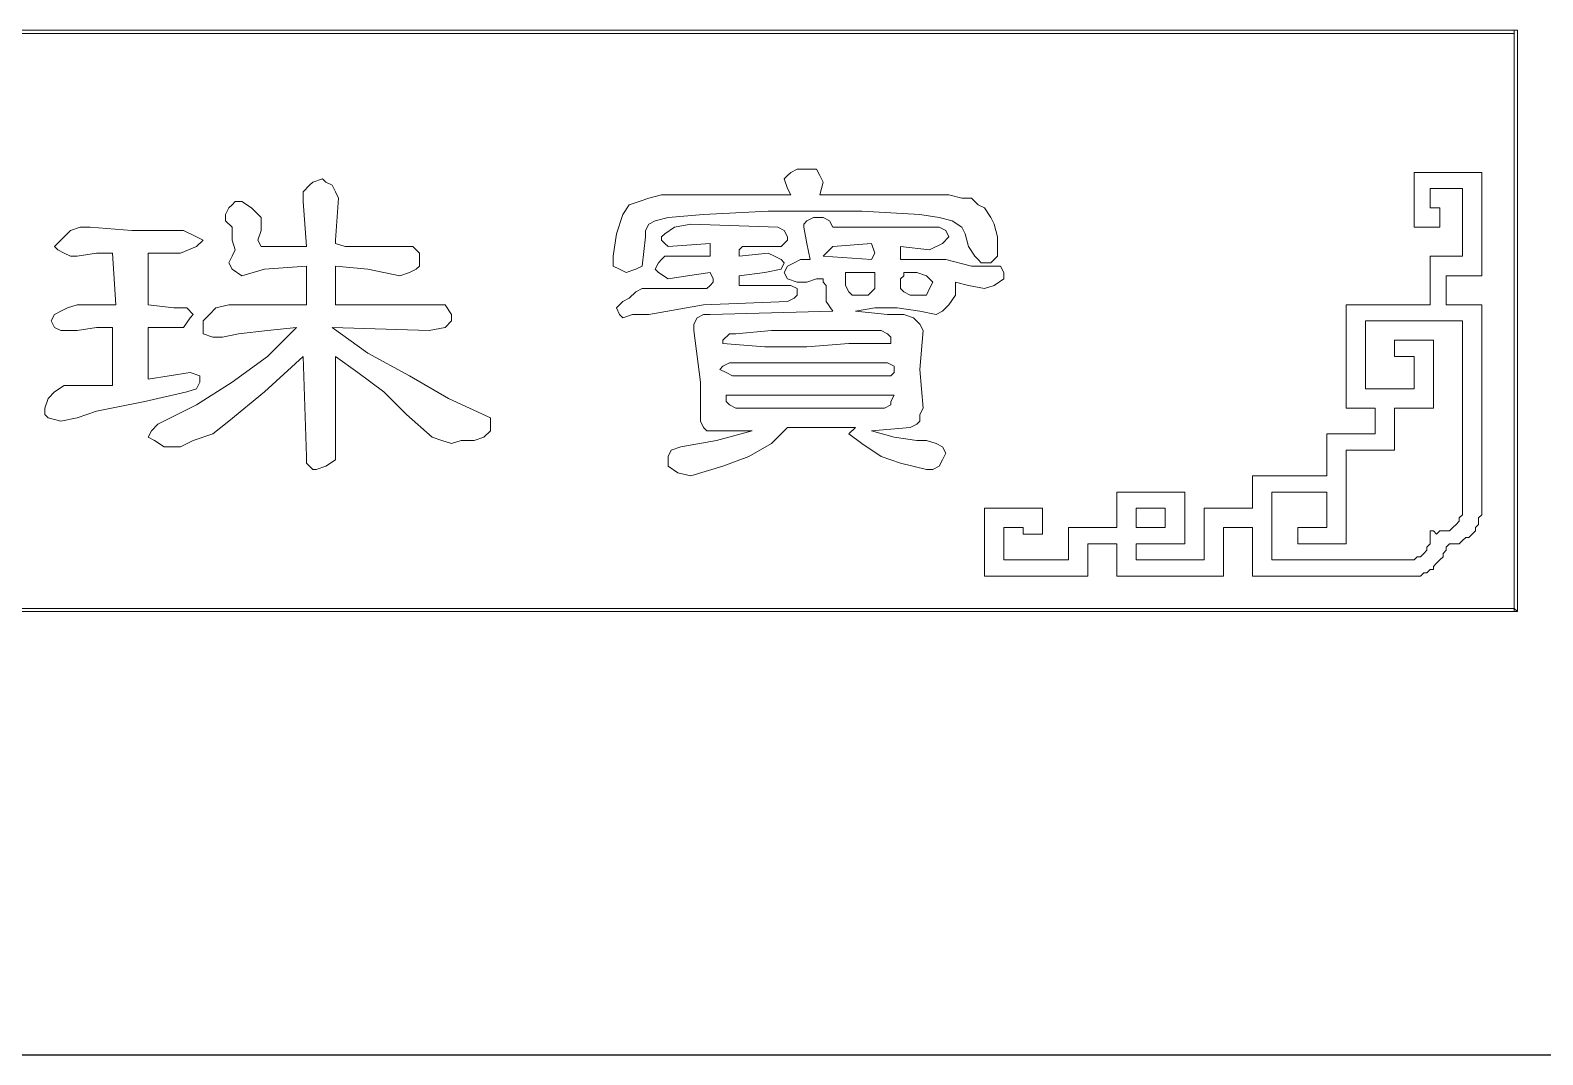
# Model space of a CAD drawing. Extents: x -66030 to 95157, y -13132 to 45879.
# Drawn here: x -2672 to -843, y 12264 to 13503 of the extents above; entities that cross this region are included whole.
import ezdxf

# ---------------------------------------------------------------- set-up
doc = ezdxf.new("R2010")
doc.units = 0
doc.header["$LTSCALE"] = 100
doc.header["$MEASUREMENT"] = 0
doc.layers.get('0').update_dxf_attribs({"linetype": 'CONTINUOUS'})
doc.layers.add('3', color=11, linetype='CONTINUOUS')

msp = doc.modelspace()

# ---------------------------------------------------------------- linework, layer by layer
at = {"lineweight": 0}
for points in [[(-4588.2, 13502.8), (-4588.2, 13498.9), (-877.5, 13498.9), (-877.5, 13502.8), (-4588.2, 13502.8), (-4588.2, 13502.8), (-4588.2, 13502.8), (-4588.2, 13502.8), (-4588.2, 13502.8)], [(-877.5, 13502.8), (-877.5, 13502.8), (-877.5, 12799.7), (-873.6, 12799.7), (-873.6, 13502.8), (-877.5, 13502.8), (-873.6, 13502.8), (-873.6, 13502.8), (-877.5, 13502.8)], [(-2436, 13280.1), (-2436, 13272.3), (-2428.2, 13264.5), (-2428.2, 13248.9), (-2424.3, 13237.2), (-2428.2, 13229.4), (-2432.1, 13221.5), (-2428.2, 13213.7), (-2416.5, 13205.9), (-2389.1, 13213.7), (-2338.3, 13217.6), (-2338.3, 13170.8), (-2385.2, 13170.8), (-2432.1, 13170.8), (-2447.7, 13166.9), (-2455.5, 13159), (-2463.3, 13151.2), (-2463.3, 13139.5), (-2463.3, 13135.6), (-2451.6, 13131.7), (-2439.9, 13131.7), (-2420.4, 13135.6), (-2385.2, 13139.5), (-2350.1, 13143.4), (-2385.2, 13108.3), (-2428.2, 13077), (-2471.2, 13049.7), (-2518, 13026.2), (-2525.8, 13018.4), (-2529.7, 13010.6), (-2521.9, 13006.7), (-2510.2, 12998.9), (-2490.7, 12998.9), (-2475.1, 13006.7), (-2451.6, 13014.5), (-2432.1, 13030.1), (-2389.1, 13065.3), (-2342.3, 13108.3), (-2338.3, 12987.2), (-2338.3, 12979.4), (-2334.4, 12975.5), (-2330.5, 12971.6), (-2326.6, 12971.6), (-2314.9, 12975.5), (-2303.2, 12983.3), (-2303.2, 13108.3), (-2275.9, 13088.7), (-2244.6, 13065.3), (-2217.3, 13038), (-2186, 13010.6), (-2174.3, 13006.7), (-2162.6, 13002.8), (-2150.9, 13006.7), (-2135.2, 13006.7), (-2123.5, 13010.6), (-2115.7, 13018.4), (-2115.7, 13026.2), (-2115.7, 13034.1), (-2166.5, 13057.5), (-2213.4, 13084.8), (-2264.1, 13112.2), (-2307.1, 13143.4), (-2189.9, 13139.5), (-2170.4, 13143.4), (-2162.6, 13151.2), (-2162.6, 13159), (-2170.4, 13170.8), (-2303.2, 13170.8), (-2303.2, 13217.6), (-2264.1, 13213.7), (-2225.1, 13205.9), (-2213.4, 13209.8), (-2205.5, 13213.7), (-2201.6, 13217.6), (-2201.6, 13225.4), (-2201.6, 13233.3), (-2205.5, 13237.2), (-2209.5, 13241.1), (-2217.3, 13241.1), (-2291.5, 13241.1), (-2303.2, 13245), (-2303.2, 13248.9), (-2299.3, 13299.7), (-2303.2, 13307.5), (-2307.1, 13315.3), (-2314.9, 13319.2), (-2318.8, 13323.1), (-2330.5, 13319.2), (-2334.4, 13315.3), (-2342.3, 13307.5), (-2342.3, 13295.8), (-2338.3, 13241.1), (-2393, 13241.1), (-2396.9, 13248.9), (-2393, 13260.6), (-2393, 13276.2), (-2404.7, 13287.9), (-2416.5, 13295.8), (-2424.3, 13295.8), (-2428.2, 13291.8), (-2432.1, 13287.9), (-2436, 13280.1)], [(-1951.7, 13209.8), (-1959.5, 13213.7), (-1967.3, 13217.6), (-1967.3, 13221.5), (-1967.3, 13229.4), (-1963.4, 13256.7), (-1955.6, 13280.1), (-1947.8, 13291.8), (-1936, 13295.8), (-1924.3, 13299.7), (-1908.7, 13303.6), (-1752.5, 13303.6), (-1756.4, 13311.4), (-1760.3, 13323.1), (-1756.4, 13327), (-1752.5, 13330.9), (-1744.6, 13334.8), (-1736.8, 13334.8), (-1729, 13334.8), (-1721.2, 13334.8), (-1717.3, 13327), (-1713.4, 13319.2), (-1717.3, 13303.6), (-1561.1, 13303.6), (-1545.4, 13299.7), (-1533.7, 13299.7), (-1525.9, 13291.8), (-1518.1, 13287.9), (-1510.3, 13276.2), (-1506.4, 13268.4), (-1502.5, 13252.8), (-1502.5, 13237.2), (-1502.5, 13229.4), (-1506.4, 13225.4), (-1510.3, 13221.5), (-1522, 13221.5), (-1525.9, 13225.4), (-1529.8, 13229.4), (-1537.6, 13241.1), (-1541.5, 13256.7), (-1545.4, 13264.5), (-1557.2, 13272.3), (-1572.8, 13276.2), (-1596.2, 13280.1), (-1666.5, 13284), (-1779.8, 13284), (-1857.9, 13280.1), (-1900.9, 13276.2), (-1916.5, 13272.3), (-1924.3, 13268.4), (-1928.2, 13260.6), (-1928.2, 13252.8), (-1932.1, 13217.6), (-1939.9, 13213.7), (-1951.7, 13209.8)], [(-959.5, 13170.8), (-959.5, 13205.9), (-916.6, 13205.9), (-916.6, 13330.9), (-959.5, 13330.9), (-998.6, 13330.9), (-998.6, 13299.7), (-998.6, 13264.5), (-967.4, 13264.5), (-967.4, 13287.9), (-979.1, 13287.9), (-979.1, 13311.4), (-940, 13311.4), (-940, 13229.4), (-979.1, 13229.4), (-979.1, 13170.8), (-1029.8, 13170.8), (-1080.6, 13170.8), (-1080.6, 13045.8), (-1045.5, 13045.8), (-1045.5, 13014.5), (-1061.1, 13014.5), (-1080.6, 13014.5), (-1080.6, 13014.5), (-1104.1, 13014.5), (-1104.1, 12963.7), (-1193.9, 12963.7), (-1193.9, 12924.7), (-1252.5, 12924.7), (-1252.5, 12862.2), (-1334.5, 12862.2), (-1334.5, 12881.7), (-1275.9, 12881.7), (-1275.9, 12944.2), (-1358, 12944.2), (-1358, 12901.2), (-1416.5, 12901.2), (-1416.5, 12862.2), (-1494.7, 12862.2), (-1494.7, 12901.2), (-1471.2, 12901.2), (-1471.2, 12893.4), (-1447.8, 12893.4), (-1447.8, 12924.7), (-1482.9, 12924.7), (-1518.1, 12924.7), (-1518.1, 12881.7), (-1518.1, 12842.7), (-1393.1, 12842.7), (-1393.1, 12881.7), (-1358, 12881.7), (-1358, 12842.7), (-1229.1, 12842.7), (-1229.1, 12901.2), (-1193.9, 12901.2), (-1193.9, 12842.7), (-1010.3, 12842.7), (-1006.4, 12842.7), (-1002.5, 12842.7), (-998.6, 12842.7), (-990.8, 12842.7), (-986.9, 12846.6), (-983, 12846.6), (-979.1, 12850.5), (-975.2, 12850.5), (-975.2, 12854.4), (-971.3, 12858.3), (-967.4, 12862.2), (-967.4, 12862.2), (-963.4, 12866.1), (-963.4, 12870), (-959.5, 12873.9), (-959.5, 12877.8), (-955.6, 12881.7), (-951.7, 12881.7), (-947.8, 12881.7), (-943.9, 12881.7), (-940, 12885.6), (-936.1, 12889.5), (-932.2, 12889.5), (-928.3, 12893.4), (-924.4, 12897.3), (-924.4, 12901.2), (-920.5, 12905.2), (-920.5, 12909.1), (-920.5, 12913), (-916.6, 12916.9), (-916.6, 12920.8), (-916.6, 12924.7), (-916.6, 13170.8), (-940, 13170.8), (-959.5, 13170.8)], [(-2643, 13241.1), (-2631.3, 13252.8), (-2623.5, 13260.6), (-2611.8, 13264.5), (-2600, 13264.5), (-2549.3, 13260.6), (-2486.8, 13260.6), (-2471.2, 13252.8), (-2463.3, 13248.9), (-2471.2, 13241.1), (-2490.7, 13233.3), (-2529.7, 13233.3), (-2529.7, 13170.8), (-2498.5, 13166.9), (-2482.9, 13166.9), (-2475.1, 13159), (-2479, 13155.1), (-2486.8, 13143.4), (-2529.7, 13143.4), (-2529.7, 13080.9), (-2479, 13088.7), (-2467.2, 13084.8), (-2467.2, 13077), (-2471.2, 13069.2), (-2482.9, 13065.3), (-2533.6, 13053.6), (-2592.2, 13041.9), (-2615.7, 13034.1), (-2635.2, 13030.1), (-2650.8, 13034.1), (-2654.7, 13038), (-2654.7, 13045.8), (-2650.8, 13057.5), (-2643, 13065.3), (-2631.3, 13073.1), (-2596.1, 13073.1), (-2572.7, 13073.1), (-2572.7, 13143.4), (-2592.2, 13143.4), (-2615.7, 13139.5), (-2627.4, 13139.5), (-2635.2, 13139.5), (-2643, 13143.4), (-2646.9, 13151.2), (-2643, 13159), (-2635.2, 13162.9), (-2627.4, 13166.9), (-2615.7, 13170.8), (-2568.8, 13170.8), (-2572.7, 13233.3), (-2592.2, 13233.3), (-2615.7, 13229.4), (-2623.5, 13229.4), (-2631.3, 13233.3), (-2639.1, 13237.2), (-2643, 13241.1)], [(-1850.1, 13229.4), (-1850.1, 13245), (-1900.9, 13241.1), (-1904.8, 13245), (-1908.7, 13248.9), (-1908.7, 13252.8), (-1904.8, 13256.7), (-1893.1, 13264.5), (-1873.5, 13268.4), (-1768.1, 13264.5), (-1760.3, 13260.6), (-1756.4, 13252.8), (-1756.4, 13248.9), (-1764.2, 13241.1), (-1811, 13241.1), (-1814.9, 13237.2), (-1814.9, 13229.4), (-1779.8, 13233.3), (-1772, 13229.4), (-1764.2, 13225.4), (-1760.3, 13221.5), (-1764.2, 13213.7), (-1783.7, 13209.8), (-1814.9, 13205.9), (-1814.9, 13194.2), (-1752.5, 13194.2), (-1744.6, 13190.3), (-1744.6, 13182.5), (-1748.5, 13178.6), (-1756.4, 13174.7), (-1857.9, 13170.8), (-1924.3, 13159), (-1943.8, 13159), (-1955.6, 13155.1), (-1959.5, 13159), (-1963.4, 13166.9), (-1955.6, 13174.7), (-1947.8, 13178.6), (-1939.9, 13186.4), (-1932.1, 13190.3), (-1854, 13190.3), (-1850.1, 13194.2), (-1846.2, 13198.1), (-1846.2, 13202), (-1850.1, 13209.8), (-1877.4, 13205.9), (-1900.9, 13202), (-1912.6, 13209.8), (-1916.5, 13213.7), (-1912.6, 13221.5), (-1908.7, 13225.4), (-1904.8, 13229.4), (-1897, 13229.4), (-1850.1, 13229.4)], [(-1736.8, 13264.5), (-1732.9, 13245), (-1729, 13225.4), (-1740.7, 13225.4), (-1748.5, 13221.5), (-1756.4, 13217.6), (-1760.3, 13209.8), (-1756.4, 13202), (-1744.6, 13198.1), (-1732.9, 13198.1), (-1721.2, 13202), (-1717.3, 13202), (-1713.4, 13202), (-1713.4, 13198.1), (-1709.5, 13194.2), (-1709.5, 13174.7), (-1701.7, 13162.9), (-1850.1, 13159), (-1857.9, 13159), (-1865.7, 13155.1), (-1869.6, 13147.3), (-1869.6, 13139.5), (-1861.8, 13077), (-1861.8, 13030.1), (-1857.9, 13022.3), (-1854, 13018.4), (-1846.2, 13018.4), (-1834.5, 13018.4), (-1814.9, 13018.4), (-1799.3, 13018.4), (-1842.3, 13006.7), (-1885.3, 12998.9), (-1897, 12995), (-1900.9, 12987.2), (-1900.9, 12983.3), (-1900.9, 12975.5), (-1889.2, 12967.7), (-1873.5, 12963.7), (-1834.5, 12975.5), (-1803.2, 12987.2), (-1775.9, 13002.8), (-1756.4, 13022.3), (-1674.3, 13022.3), (-1682.1, 13014.5), (-1666.5, 13002.8), (-1643.1, 12987.2), (-1619.7, 12979.4), (-1588.4, 12971.6), (-1580.6, 12971.6), (-1572.8, 12975.5), (-1568.9, 12983.3), (-1565, 12991.1), (-1568.9, 12998.9), (-1576.7, 13002.8), (-1588.4, 13006.7), (-1600.1, 13006.7), (-1627.5, 13010.6), (-1654.8, 13018.4), (-1607.9, 13022.3), (-1600.1, 13026.2), (-1596.2, 13030.1), (-1596.2, 13038), (-1592.3, 13045.8), (-1596.2, 13092.6), (-1592.3, 13139.5), (-1596.2, 13147.3), (-1604, 13155.1), (-1615.7, 13159), (-1635.3, 13159), (-1674.3, 13162.9), (-1650.9, 13166.9), (-1623.6, 13166.9), (-1596.2, 13162.9), (-1576.7, 13159), (-1568.9, 13162.9), (-1561.1, 13170.8), (-1553.2, 13182.5), (-1553.2, 13198.1), (-1537.6, 13194.2), (-1518.1, 13190.3), (-1506.4, 13194.2), (-1494.7, 13202), (-1494.7, 13209.8), (-1498.6, 13217.6), (-1533.7, 13217.6), (-1565, 13225.4), (-1592.3, 13225.4), (-1619.7, 13225.4), (-1619.7, 13241.1), (-1584.5, 13237.2), (-1568.9, 13245), (-1561.1, 13252.8), (-1565, 13260.6), (-1572.8, 13264.5), (-1580.6, 13264.5), (-1592.3, 13264.5), (-1701.7, 13264.5), (-1705.6, 13272.3), (-1713.4, 13276.2), (-1725.1, 13276.2), (-1732.9, 13272.3), (-1736.8, 13268.4), (-1736.8, 13264.5)], [(-1713.4, 13229.4), (-1701.7, 13241.1), (-1654.8, 13245), (-1650.9, 13233.3), (-1654.8, 13225.4), (-1713.4, 13229.4)], [(-1678.2, 13182.5), (-1658.7, 13182.5), (-1650.9, 13190.3), (-1650.9, 13202), (-1650.9, 13209.8), (-1658.7, 13209.8), (-1686.1, 13209.8), (-1686.1, 13194.2), (-1682.1, 13186.4), (-1678.2, 13182.5)], [(-1619.7, 13202), (-1615.7, 13205.9), (-1615.7, 13209.8), (-1607.9, 13209.8), (-1600.1, 13209.8), (-1588.4, 13205.9), (-1580.6, 13198.1), (-1584.5, 13190.3), (-1588.4, 13182.5), (-1607.9, 13182.5), (-1615.7, 13186.4), (-1619.7, 13190.3), (-1619.7, 13202)], [(-1834.5, 13123.9), (-1783.7, 13120), (-1732.9, 13120), (-1682.1, 13123.9), (-1631.4, 13123.9), (-1631.4, 13131.7), (-1635.3, 13135.6), (-1643.1, 13139.5), (-1650.9, 13139.5), (-1693.9, 13139.5), (-1736.8, 13139.5), (-1775.9, 13139.5), (-1818.9, 13135.6), (-1826.7, 13135.6), (-1834.5, 13127.8), (-1834.5, 13123.9)], [(-1080.6, 12995), (-1080.6, 12995), (-1022, 12995), (-1022, 13045.8), (-975.2, 13045.8), (-975.2, 13127.8), (-1022, 13127.8), (-1022, 13108.3), (-998.6, 13108.3), (-998.6, 13069.2), (-1057.2, 13069.2), (-1057.2, 13151.2), (-940, 13151.2), (-940, 12924.7), (-940, 12920.8), (-940, 12916.9), (-943.9, 12913), (-943.9, 12909.1), (-943.9, 12909.1), (-947.8, 12905.2), (-951.7, 12901.2), (-951.7, 12901.2), (-955.6, 12897.3), (-959.5, 12897.3), (-963.4, 12897.3), (-967.4, 12897.3), (-971.3, 12893.4), (-975.2, 12897.3), (-975.2, 12897.3), (-979.1, 12897.3), (-979.1, 12893.4), (-979.1, 12889.5), (-979.1, 12885.6), (-979.1, 12885.6), (-979.1, 12881.7), (-983, 12877.8), (-983, 12873.9), (-983, 12873.9), (-986.9, 12870), (-990.8, 12866.1), (-994.7, 12866.1), (-994.7, 12866.1), (-998.6, 12862.2), (-1002.5, 12862.2), (-1006.4, 12862.2), (-1010.3, 12862.2), (-1170.5, 12862.2), (-1170.5, 12944.2), (-1104.1, 12944.2), (-1104.1, 12901.2), (-1139.2, 12901.2), (-1139.2, 12881.7), (-1080.6, 12881.7), (-1080.6, 12963.7), (-1080.6, 12963.7), (-1080.6, 12995), (-1080.6, 12995)], [(-1826.7, 13100.5), (-1779.8, 13100.5), (-1732.9, 13100.5), (-1682.1, 13100.5), (-1635.3, 13100.5), (-1627.5, 13096.5), (-1627.5, 13092.6), (-1627.5, 13088.7), (-1631.4, 13084.8), (-1822.8, 13084.8), (-1830.6, 13088.7), (-1838.4, 13092.6), (-1834.5, 13096.5), (-1826.7, 13100.5)], [(-1822.8, 13061.4), (-1775.9, 13061.4), (-1725.1, 13061.4), (-1678.2, 13061.4), (-1627.5, 13061.4), (-1631.4, 13053.6), (-1631.4, 13049.7), (-1639.2, 13045.8), (-1647, 13045.8), (-1690, 13045.8), (-1732.9, 13045.8), (-1775.9, 13045.8), (-1818.9, 13045.8), (-1826.7, 13049.7), (-1830.6, 13053.6), (-1830.6, 13061.4), (-1822.8, 13061.4)], [(-1299.4, 12901.2), (-1334.5, 12901.2), (-1334.5, 12924.7), (-1299.4, 12924.7), (-1299.4, 12901.2)], [(-873.6, 12799.7), (-877.5, 12803.6), (-4588.2, 12803.6), (-4588.2, 12799.7), (-877.5, 12799.7), (-873.6, 12799.7), (-877.5, 12799.7), (-873.6, 12799.7), (-873.6, 12799.7)]]:
    msp.add_lwpolyline(points, close=True, dxfattribs=at)
at = {"layer": '3', "color": 2}
msp.add_line((-66030.3, 12263.7), (95136.1, 12263.7), dxfattribs=at)

doc.saveas('drawing.dxf')
